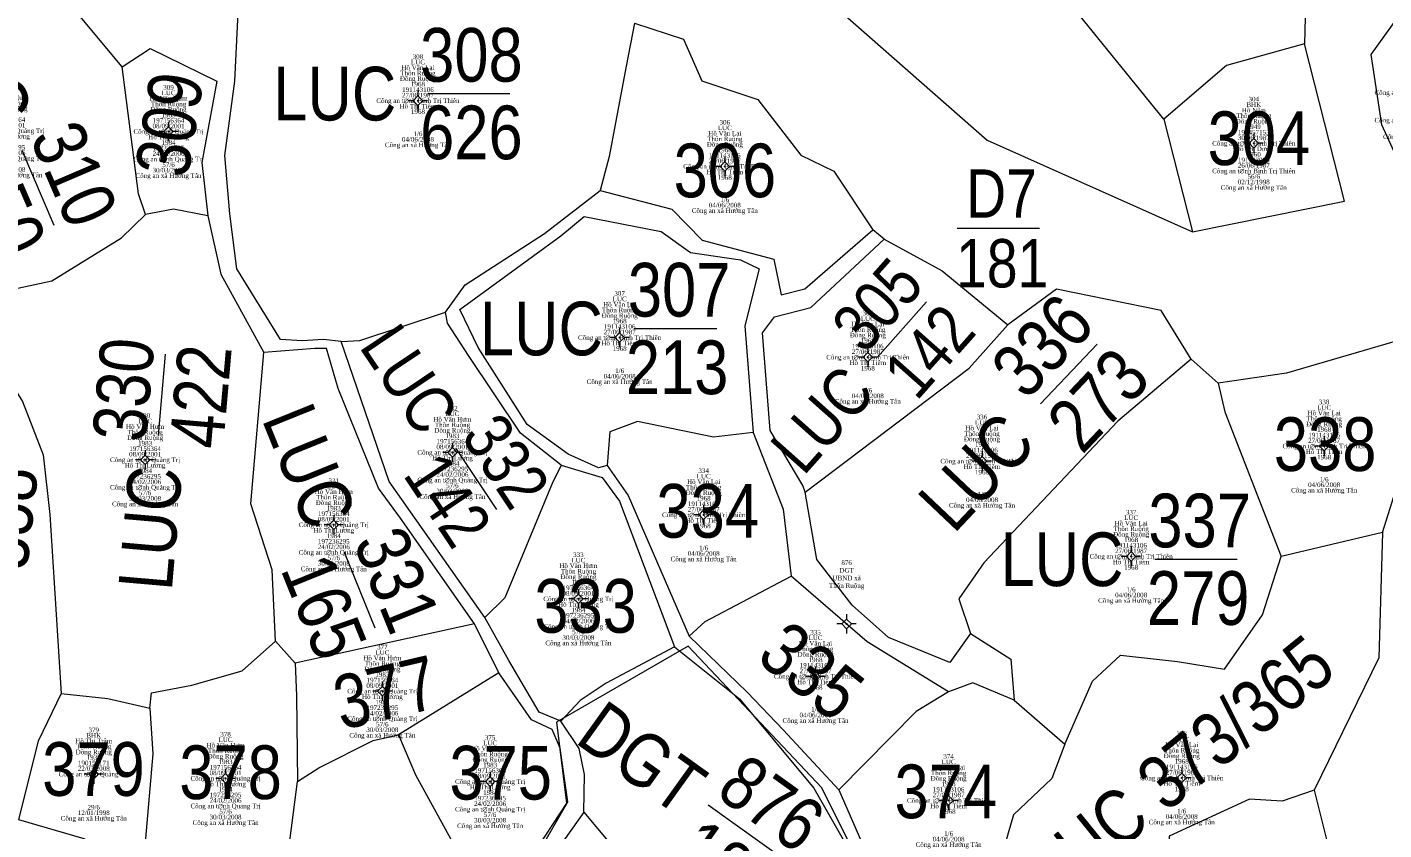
# Model space of a CAD drawing. Header units: metres. Extents: x 545779 to 547235, y 1841259 to 1843294.
# Drawn here: x 546448.3 to 546536.8, y 1842541.4 to 1842593.7 of the extents above; entities that cross this region are included whole.
import ezdxf
from ezdxf.enums import TextEntityAlignment as Align

# ---------------------------------------------------------------- set-up
doc = ezdxf.new("R2010")
doc.units = ezdxf.units.M
doc.header["$MEASUREMENT"] = 0
for name, color, linetype, lineweight in [('Level 1', 7, 'Continuous', 0), ('Level 10', 7, 'Continuous', 0), ('Level 11', 7, 'Continuous', 0), ('Level 13', 7, 'Continuous', 0), ('Level 14', 7, 'Continuous', 0), ('Level 15', 7, 'Continuous', 0), ('Level 23', 7, 'Continuous', 0), ('Level 31', 7, 'Continuous', 0)]:
    doc.layers.add(name, color=color, linetype=linetype, lineweight=lineweight)
doc.styles.add('Style-vnarialNarrowI', font='vnarialNarrowI.shx')
doc.styles.add('Style-Vntimei', font='Vntimei.shx')

# ---------------------------------------------------------------- blocks, each defined once
blk = doc.blocks.new('N_THUA_428')
at = {"layer": 'Level 13', "color": 230, "linetype": 'Continuous', "lineweight": 0, "style": 'Style-vnarialNarrowI'}
blk.add_text('304', height=3.49998, dxfattribs=at).set_placement((0.107401, -0.00001), align=Align.MIDDLE_CENTER)
blk = doc.blocks.new('N_THUA_429')
at = {"layer": 'Level 13', "color": 230, "linetype": 'Continuous', "lineweight": 13, "flags": 128}
blk.add_lwpolyline([(-2.84202, -0.011356), (2.510749, -0.00035)], dxfattribs=at)
at = {"layer": 'Level 13', "color": 230, "linetype": 'Continuous', "lineweight": 0, "style": 'Style-vnarialNarrowI'}
blk.add_text('305', height=3.499943, rotation=0.000029, dxfattribs=at).set_placement((-0.016753, 0.775384), align=Align.CENTER)
blk.add_text('LUC ', height=3.499943, rotation=0.000029, dxfattribs=at).set_placement((-3.76201, -0.00272), align=Align.MIDDLE_RIGHT)
blk.add_text('142', height=3.499943, rotation=0.000029, dxfattribs=at).set_placement((-0.044657, -0.77848), align=Align.TOP_CENTER)
blk = doc.blocks.new('N_THUA_431')
at = {"layer": 'Level 13', "color": 230, "linetype": 'Continuous', "lineweight": 0, "style": 'Style-vnarialNarrowI'}
blk.add_text('306', height=3.49998, dxfattribs=at).set_placement((0.168779, -0.00001), align=Align.MIDDLE_CENTER)
blk = doc.blocks.new('N_THUA_432')
at = {"layer": 'Level 13', "color": 230, "linetype": 'Continuous', "lineweight": 13, "flags": 128}
blk.add_lwpolyline([(-2.84, 0), (2.54, 0)], dxfattribs=at)
at = {"layer": 'Level 13', "color": 230, "linetype": 'Continuous', "lineweight": 0, "style": 'Style-vnarialNarrowI'}
blk.add_text('307', height=3.49998, dxfattribs=at).set_placement((0.089274, 0.78), align=Align.CENTER)
blk.add_text('LUC ', height=3.49998, dxfattribs=at).set_placement((-3.771418, -0.00001), align=Align.MIDDLE_RIGHT)
blk.add_text('213', height=3.49998, dxfattribs=at).set_placement((-0.040515, -0.78002), align=Align.TOP_CENTER)
blk = doc.blocks.new('N_THUA_433')
at = {"layer": 'Level 13', "color": 230, "linetype": 'Continuous', "lineweight": 13, "flags": 128}
blk.add_lwpolyline([(-2.83, 0), (2.53, 0)], dxfattribs=at)
at = {"layer": 'Level 13', "color": 230, "linetype": 'Continuous', "lineweight": 0, "style": 'Style-vnarialNarrowI'}
blk.add_text('308', height=3.49998, dxfattribs=at).set_placement((0.018231, 0.78), align=Align.CENTER)
blk.add_text('LUC ', height=3.49998, dxfattribs=at).set_placement((-3.771418, -0.00001), align=Align.MIDDLE_RIGHT)
blk.add_text('626', height=3.49998, dxfattribs=at).set_placement((0.018779, -0.78002), align=Align.TOP_CENTER)
blk = doc.blocks.new('N_THUA_435')
at = {"layer": 'Level 13', "color": 230, "linetype": 'Continuous', "lineweight": 0, "style": 'Style-vnarialNarrowI'}
blk.add_text('309', height=3.49998, rotation=80.939922, dxfattribs=at).set_placement((0.020909, 0.146151), align=Align.MIDDLE_CENTER)
blk = doc.blocks.new('N_THUA_436')
at = {"layer": 'Level 13', "color": 230, "linetype": 'Continuous', "lineweight": 13, "flags": 128}
blk.add_lwpolyline([(-2.840156, 0.00012), (2.481691, 0.001374)], dxfattribs=at)
at = {"layer": 'Level 13', "color": 230, "linetype": 'Continuous', "lineweight": 0, "style": 'Style-vnarialNarrowI'}
blk.add_text('310', height=3.499858, rotation=359.999904, dxfattribs=at).set_placement((-0.049599, 0.785661), align=Align.CENTER)
blk.add_text('LUC ', height=3.499858, rotation=359.999904, dxfattribs=at).set_placement((-3.777819, 0.004435), align=Align.MIDDLE_RIGHT)
blk.add_text('250', height=3.499858, rotation=359.999904, dxfattribs=at).set_placement((-0.045581, -0.776344), align=Align.TOP_CENTER)
blk = doc.blocks.new('N_THUA_458')
at = {"layer": 'Level 13', "color": 230, "linetype": 'Continuous', "lineweight": 13, "flags": 128}
blk.add_lwpolyline([(-2.83809, 0.005947), (2.474768, 0.003905)], dxfattribs=at)
at = {"layer": 'Level 13', "color": 230, "linetype": 'Continuous', "lineweight": 0, "style": 'Style-vnarialNarrowI'}
blk.add_text('329', height=3.499978, rotation=359.99997, dxfattribs=at).set_placement((-0.034508, 0.78213), align=Align.CENTER)
blk.add_text('LUC ', height=3.499978, rotation=359.99997, dxfattribs=at).set_placement((-3.772698, 0.00115), align=Align.MIDDLE_RIGHT)
blk.add_text('358', height=3.499978, rotation=359.99997, dxfattribs=at).set_placement((-0.010321, -0.773454), align=Align.TOP_CENTER)
blk = doc.blocks.new('N_THUA_459')
at = {"layer": 'Level 13', "color": 230, "linetype": 'Continuous', "lineweight": 13, "flags": 128}
blk.add_lwpolyline([(-2.840156, -0.006562), (2.479778, -0.004763)], dxfattribs=at)
at = {"layer": 'Level 13', "color": 230, "linetype": 'Continuous', "lineweight": 0, "style": 'Style-vnarialNarrowI'}
blk.add_text('330', height=3.499987, rotation=0.000022, dxfattribs=at).set_placement((-0.046147, 0.779056), align=Align.CENTER)
blk.add_text('LUC ', height=3.499987, rotation=0.000022, dxfattribs=at).set_placement((-3.775141, -0.004226), align=Align.MIDDLE_RIGHT)
blk.add_text('422', height=3.499987, rotation=0.000022, dxfattribs=at).set_placement((-0.063871, -0.780137), align=Align.TOP_CENTER)
blk = doc.blocks.new('N_THUA_460')
at = {"layer": 'Level 13', "color": 230, "linetype": 'Continuous', "lineweight": 13, "flags": 128}
blk.add_lwpolyline([(-2.83558, 0.002316), (2.493928, 0.006286)], dxfattribs=at)
at = {"layer": 'Level 13', "color": 230, "linetype": 'Continuous', "lineweight": 0, "style": 'Style-vnarialNarrowI'}
blk.add_text('331', height=3.499925, rotation=0.000106, dxfattribs=at).set_placement((0.125933, 0.783943), align=Align.CENTER)
blk.add_text('LUC ', height=3.499925, rotation=0.000106, dxfattribs=at).set_placement((-3.771823, 0.005432), align=Align.MIDDLE_RIGHT)
blk.add_text('165', height=3.499925, rotation=0.000106, dxfattribs=at).set_placement((-0.028884, -0.777609), align=Align.TOP_CENTER)
blk = doc.blocks.new('N_THUA_461')
at = {"layer": 'Level 13', "color": 230, "linetype": 'Continuous', "lineweight": 13, "flags": 128}
blk.add_lwpolyline([(-2.844384, 0.003886), (2.468416, -0.006454)], dxfattribs=at)
at = {"layer": 'Level 13', "color": 230, "linetype": 'Continuous', "lineweight": 0, "style": 'Style-vnarialNarrowI'}
blk.add_text('332', height=3.499942, rotation=359.999892, dxfattribs=at).set_placement((-0.065026, 0.77828), align=Align.CENTER)
blk.add_text('LUC ', height=3.499942, rotation=359.999892, dxfattribs=at).set_placement((-3.77886, -0.00536), align=Align.MIDDLE_RIGHT)
blk.add_text('142', height=3.499942, rotation=359.999892, dxfattribs=at).set_placement((-0.068855, -0.78497), align=Align.TOP_CENTER)
blk = doc.blocks.new('N_THUA_463')
at = {"layer": 'Level 13', "color": 230, "linetype": 'Continuous', "lineweight": 0, "style": 'Style-vnarialNarrowI'}
blk.add_text('333', height=3.49998, dxfattribs=at).set_placement((0.109485, -0.00001), align=Align.MIDDLE_CENTER)
blk = doc.blocks.new('N_THUA_465')
at = {"layer": 'Level 13', "color": 230, "linetype": 'Continuous', "lineweight": 0, "style": 'Style-vnarialNarrowI'}
blk.add_text('334', height=3.49998, dxfattribs=at).set_placement((0.107401, -0.00001), align=Align.MIDDLE_CENTER)
blk = doc.blocks.new('N_THUA_467')
at = {"layer": 'Level 13', "color": 230, "linetype": 'Continuous', "lineweight": 0, "style": 'Style-vnarialNarrowI'}
blk.add_text('335', height=3.49986, rotation=321.164342, dxfattribs=at).set_placement((0.107097, -0.088357), align=Align.MIDDLE_CENTER)
blk = doc.blocks.new('N_THUA_468')
at = {"layer": 'Level 13', "color": 230, "linetype": 'Continuous', "lineweight": 13, "flags": 128}
blk.add_lwpolyline([(-2.843447, 0.006796), (2.539696, 0.00856)], dxfattribs=at)
at = {"layer": 'Level 13', "color": 230, "linetype": 'Continuous', "lineweight": 0, "style": 'Style-vnarialNarrowI'}
blk.add_text('336', height=3.499988, rotation=0.000016, dxfattribs=at).set_placement((0.003447, 0.789079), align=Align.CENTER)
blk.add_text('LUC ', height=3.499988, rotation=0.000016, dxfattribs=at).set_placement((-3.791673, 0.002995), align=Align.MIDDLE_RIGHT)
blk.add_text('273', height=3.499988, rotation=0.000016, dxfattribs=at).set_placement((-0.054206, -0.776574), align=Align.TOP_CENTER)
blk = doc.blocks.new('N_THUA_469')
at = {"layer": 'Level 13', "color": 230, "linetype": 'Continuous', "lineweight": 13, "flags": 128}
blk.add_lwpolyline([(-2.84, 0), (2.54, 0)], dxfattribs=at)
at = {"layer": 'Level 13', "color": 230, "linetype": 'Continuous', "lineweight": 0, "style": 'Style-vnarialNarrowI'}
blk.add_text('337', height=3.49998, dxfattribs=at).set_placement((0.089274, 0.78), align=Align.CENTER)
blk.add_text('LUC ', height=3.49998, dxfattribs=at).set_placement((-3.771418, -0.00001), align=Align.MIDDLE_RIGHT)
blk.add_text('279', height=3.49998, dxfattribs=at).set_placement((-0.00671, -0.78002), align=Align.TOP_CENTER)
blk = doc.blocks.new('N_THUA_471')
at = {"layer": 'Level 13', "color": 230, "linetype": 'Continuous', "lineweight": 0, "style": 'Style-vnarialNarrowI'}
blk.add_text('338', height=3.49998, dxfattribs=at).set_placement((0.168231, -0.00001), align=Align.MIDDLE_CENTER)
blk = doc.blocks.new('N_THUA_519')
at = {"layer": 'Level 13', "color": 230, "linetype": 'Continuous', "lineweight": 0, "style": 'Style-vnarialNarrowI'}
blk.add_text('LUC 373/365', height=3.499918, rotation=359.999988, dxfattribs=at).set_placement((0.15158, 0.01082), align=Align.MIDDLE_CENTER)
blk = doc.blocks.new('N_THUA_521')
at = {"layer": 'Level 13', "color": 230, "linetype": 'Continuous', "lineweight": 0, "style": 'Style-vnarialNarrowI'}
blk.add_text('374', height=3.49998, dxfattribs=at).set_placement((0.107401, -0.00001), align=Align.MIDDLE_CENTER)
blk = doc.blocks.new('N_THUA_523')
at = {"layer": 'Level 13', "color": 230, "linetype": 'Continuous', "lineweight": 0, "style": 'Style-vnarialNarrowI'}
blk.add_text('375', height=3.49998, dxfattribs=at).set_placement((0.138831, -0.00001), align=Align.MIDDLE_CENTER)
blk = doc.blocks.new('N_THUA_527')
at = {"layer": 'Level 13', "color": 230, "linetype": 'Continuous', "lineweight": 0, "style": 'Style-vnarialNarrowI'}
blk.add_text('377', height=3.49986, rotation=13.101867, dxfattribs=at).set_placement((0.229041, 0.057976), align=Align.MIDDLE_CENTER)
blk = doc.blocks.new('N_THUA_529')
at = {"layer": 'Level 13', "color": 230, "linetype": 'Continuous', "lineweight": 0, "style": 'Style-vnarialNarrowI'}
blk.add_text('378', height=3.49998, dxfattribs=at).set_placement((0.168231, -0.00001), align=Align.MIDDLE_CENTER)
blk = doc.blocks.new('N_THUA_531')
at = {"layer": 'Level 13', "color": 230, "linetype": 'Continuous', "lineweight": 0, "style": 'Style-vnarialNarrowI'}
blk.add_text('379', height=3.49998, dxfattribs=at).set_placement((0.14329, -0.00001), align=Align.MIDDLE_CENTER)
blk = doc.blocks.new('N_THUA_1131')
at = {"layer": 'Level 13', "color": 230, "linetype": 'Continuous', "lineweight": 13, "flags": 128}
blk.add_lwpolyline([(0, 0), (6.299461, -0.000539)], dxfattribs=at)
at = {"layer": 'Level 13', "color": 230, "linetype": 'Continuous', "lineweight": 0, "style": 'Style-vnarialNarrowI'}
blk.add_text('876', height=3.499916, rotation=0.000024, dxfattribs=at).set_placement((3.304808, 0.744812), align=Align.CENTER)
blk.add_text('876', height=3.499916, rotation=0.000024, dxfattribs=at).set_placement((3.304808, 0.744812), align=Align.CENTER)
blk.add_text('DGT ', height=3.499916, rotation=0.000024, dxfattribs=at).set_placement((0.059499, -0.032548), align=Align.MIDDLE_RIGHT)
blk.add_text('181', height=3.499916, rotation=0.000024, dxfattribs=at).set_placement((3.445147, -0.812885), align=Align.TOP_CENTER)
blk = doc.blocks.new('CENTRD')
at = {"layer": 'Level 11', "linetype": 'Continuous', "lineweight": 0}
h = blk.add_hatch(color=3, dxfattribs=at)
edge = h.paths.add_edge_path()
edge.add_arc((-0.0025, 0), 1.500056, 0, 360)
at = {"layer": 'Level 11', "color": 3, "linetype": 'Continuous', "lineweight": 0}
for p, q in [((-6.200231, 0), (-12.600469, 0)), ((0, 6.200231), (-6.200231, 0)), ((-6.200231, 0), (0, -6.200231)), ((0, 12.600469), (0, 6.200231)), ((6.200231, 0), (0, 6.200231)), ((0, -6.200231), (6.200231, 0)), ((12.400462, 0), (6.200231, 0)), ((0, -6.200231), (0, -12.600469))]:
    blk.add_line(p, q, dxfattribs=at)

msp = doc.modelspace()

# ---------------------------------------------------------------- linework, layer by layer
at = {"layer": 'Level 1', "color": 1, "linetype": 'Continuous', "lineweight": 0, "flags": 128}
msp.add_lwpolyline([(546513.38, 1842524.88), (546505.55, 1842533.24), (546500.11, 1842544.13), (546491.38, 1842553.37), (546482.81, 1842548.42), (546483.46, 1842543.14), (546479.34, 1842536.87), (546478.68, 1842530.11), (546464.51, 1842534.89), (546464.18, 1842531.93), (546474.73, 1842508.67), (546481.16, 1842511.97), (546482.15, 1842512.63), (546505.22, 1842493.33), (546514.78, 1842524.67), (546505.39, 1842533.74)], dxfattribs=at)
at = {"layer": 'Level 10', "color": 7, "linetype": 'Continuous', "lineweight": 0, "flags": 128}
for points in [[(546522.42, 1842587.74), (546508.94, 1842604.38), (546508.01, 1842627.11)], [(546468.75, 1842573.24), (546467.59, 1842573.37), (546466.2, 1842573.29), (546464.8, 1842573.37), (546461.94, 1842577.98), (546461.49, 1842581.58), (546461.16, 1842585.37), (546461.82, 1842590.22), (546462.04, 1842594.67), (546461.42, 1842597.24)], [(546454.47, 1842591.15), (546451.4, 1842594.84), (546449.04, 1842596.28)], [(546487.89, 1842594.01), (546487.34, 1842591.19), (546486.24, 1842585.32), (546485.65, 1842583.1)], [(546454.47, 1842591.15), (546456.3, 1842592.35), (546460.65, 1842590.23), (546459.66, 1842584.91), (546460.06, 1842581.44)], [(546531.59, 1842592.66), (546526.52, 1842591.24), (546522.42, 1842587.74)], [(546455.99, 1842581.53), (546455.54, 1842582.88), (546454.47, 1842591.15)], [(546522.42, 1842587.74), (546524.3, 1842580.39)], [(546475.55, 1842575.16), (546476.85, 1842576.93), (546482.02, 1842580.28), (546485.65, 1842583.1)], [(546485.65, 1842583.1), (546490.33, 1842581.88), (546492.3, 1842579.85), (546496.98, 1842578.62), (546497.45, 1842576.28), (546499.01, 1842576.68), (546503.44, 1842580.53)], [(546445.92, 1842576.35), (546449.88, 1842577.21), (546454.41, 1842580.01), (546455.99, 1842581.53)], [(546460.06, 1842581.44), (546457.81, 1842581.87), (546455.99, 1842581.53)], [(546460.06, 1842581.44), (546460.91, 1842577.64), (546463.71, 1842572.52)], [(546486.11, 1842565.15), (546485.55, 1842565.01), (546483.57, 1842565.9), (546480.88, 1842567.84), (546477.69, 1842572.85), (546476.5, 1842575.32), (546483.08, 1842580.13), (546484.61, 1842581.4), (546489.62, 1842580.42), (546491.55, 1842579.05), (546494.81, 1842578.56), (546496.03, 1842577.98), (546495.08, 1842574.27), (546495.64, 1842567.31)], [(546499.03, 1842563.42), (546498.87, 1842563.85), (546496.75, 1842567.44), (546496.23, 1842573.8), (546497.02, 1842574.86), (546499.4, 1842575.45), (546504.17, 1842579.92)], [(546445.21, 1842575.47), (546446.13, 1842572.24), (546447.97, 1842569.34), (546449.32, 1842565.86), (546449.74, 1842561.96), (546450.48, 1842550.29)], [(546468.75, 1842573.24), (546469.96, 1842573.3), (546475.55, 1842575.16)], [(546483.1, 1842565.18), (546480.45, 1842567.27), (546477.06, 1842572.34), (546475.69, 1842574.44), (546475.55, 1842575.16)], [(546499.03, 1842563.42), (546509.72, 1842571.5), (546512.24, 1842574.34)], [(546478.12, 1842555.25), (546471.89, 1842564.12), (546468.75, 1842573.24)], [(546464.47, 1842553.7), (546464.25, 1842558.35), (546462.85, 1842562.65), (546463.71, 1842572.52)], [(546477.45, 1842554.83), (546472.62, 1842561.71), (546471.19, 1842563.67), (546468.56, 1842570.18), (546467.79, 1842572.78), (546467.04, 1842572.78), (546463.71, 1842572.52)], [(546524.21, 1842572.09), (546519.43, 1842568.04), (546510.69, 1842558.81), (546509.05, 1842556.47), (546509.8, 1842554.2)], [(546525.96, 1842570.53), (546526.4, 1842568.65), (546530.07, 1842559.22)], [(546495.64, 1842567.31), (546493.05, 1842567), (546488.08, 1842568.02), (546486.29, 1842567.36), (546486.11, 1842565.15)], [(546495.64, 1842567.31), (546497.59, 1842562.31), (546498.12, 1842557.94)], [(546483.1, 1842565.18), (546482.51, 1842563.98), (546479.42, 1842556.52), (546478.12, 1842555.25)], [(546483.1, 1842565.18), (546485.79, 1842564.37), (546486.92, 1842562.82), (546490.49, 1842553.33)], [(546486.11, 1842565.15), (546487.47, 1842563.2), (546491.45, 1842554.03)], [(546509.8, 1842554.2), (546508.46, 1842552.3), (546504.45, 1842553.94), (546502.1, 1842556.05), (546499.78, 1842559.02), (546499.03, 1842563.42)], [(546536.69, 1842560.79), (546530.07, 1842559.22)], [(546515.97, 1842546.98), (546517.76, 1842551.09), (546519.59, 1842552.78), (546523.31, 1842552.38), (546526.38, 1842551.87), (546528.85, 1842555.41), (546530.07, 1842559.22)], [(546491.45, 1842554.03), (546492.51, 1842554.98), (546498.12, 1842557.94)], [(546508.37, 1842550.4), (546503.07, 1842553.65), (546498.12, 1842557.94)], [(546477.45, 1842554.83), (546465.75, 1842552.26)], [(546479.04, 1842551.64), (546477.45, 1842554.83)], [(546483.08, 1842548.47), (546481.66, 1842549.07), (546479.7, 1842552.43), (546478.12, 1842555.25)], [(546491.45, 1842554.03), (546495.23, 1842550.38), (546497.62, 1842547.89), (546501.23, 1842544.01)], [(546509.8, 1842554.2), (546512.44, 1842552.53), (546512.65, 1842549.84)], [(546456.27, 1842549.32), (546456.37, 1842550.32), (546459.01, 1842550.82), (546462.29, 1842551.77), (546464.47, 1842553.7)], [(546464.47, 1842553.7), (546465.75, 1842552.26)], [(546490.49, 1842553.33), (546486.04, 1842550.95), (546484.34, 1842549.82), (546483.08, 1842548.47)], [(546490.49, 1842553.33), (546494.75, 1842549.94), (546499.59, 1842544.11), (546502.81, 1842538.47), (546505.94, 1842533.26)], [(546465.75, 1842552.26), (546465.83, 1842550.13), (546465.91, 1842544.54)], [(546479.04, 1842551.64), (546472.49, 1842547.58)], [(546479.05, 1842536.45), (546481.5, 1842539.67), (546483.53, 1842543.21), (546483.05, 1842546.71), (546482.51, 1842547.94), (546481.16, 1842548.57), (546479.04, 1842551.64)], [(546450.48, 1842550.29), (546448.99, 1842547.18), (546447.71, 1842542.07)], [(546450.48, 1842550.29), (546453.52, 1842549.95), (546456.27, 1842549.32)], [(546508.37, 1842550.4), (546506.26, 1842549.11), (546501.23, 1842544.01)], [(546512.65, 1842549.84), (546509.96, 1842550.98), (546508.37, 1842550.4)], [(546512.65, 1842549.84), (546515.97, 1842546.98)], [(546456.27, 1842549.32), (546456.46, 1842546.36), (546455.84, 1842539.07)], [(546484.58, 1842542.55), (546484.63, 1842545), (546484.27, 1842546.7), (546483.08, 1842548.47)], [(546465.91, 1842544.54), (546467.3, 1842545.43), (546470.85, 1842547.22), (546472.49, 1842547.58)], [(546472.49, 1842547.58), (546473.6, 1842544.99), (546477.36, 1842538.14), (546479.05, 1842536.45)], [(546515.97, 1842546.98), (546515.12, 1842544.75), (546512.62, 1842542.37), (546511.41, 1842538.26), (546510.3, 1842535.98)], [(546463.35, 1842536.6), (546465.14, 1842538.65), (546465.91, 1842544.54)], [(546501.23, 1842544.01), (546503.43, 1842538.91), (546505.8, 1842534.75), (546510.3, 1842535.98)], [(546532.24, 1842543.98), (546530.15, 1842543.27), (546528.01, 1842543.39), (546522.76, 1842540.97), (546522.71, 1842535.22), (546524.63, 1842528.75)], [(546484.58, 1842542.55), (546482.41, 1842539.47), (546480.42, 1842536.44), (546480.08, 1842530.2), (546480.67, 1842526.3), (546481.27, 1842520.98), (546481.52, 1842516.76), (546481.59, 1842513.07), (546485.4, 1842510.62), (546487.27, 1842508.88), (546490.6, 1842506.44), (546494.41, 1842502.88), (546496.06, 1842501.08), (546498.42, 1842499.24), (546502.83, 1842496.14), (546505.9, 1842494.8)], [(546484.58, 1842542.55), (546486.26, 1842540.54), (546491.04, 1842535.39), (546496, 1842529.06), (546497.36, 1842526.26), (546496.08, 1842524.86), (546493, 1842522.74), (546490.96, 1842521.54), (546494.92, 1842517.42), (546504.75, 1842508.85), (546508.56, 1842505.95)], [(546447.71, 1842542.07), (546451.96, 1842540.82), (546455.84, 1842539.07)]]:
    msp.add_lwpolyline(points, dxfattribs=at)
at = {"layer": 'Level 14', "color": 2, "linetype": 'Continuous', "lineweight": 13, "flags": 128}
msp.add_lwpolyline([(546508.93, 1842580.63), (546514.31, 1842580.63)], dxfattribs=at)
at = {"layer": 'Level 23', "color": 12, "linetype": 'Continuous', "lineweight": 0, "flags": 128}
for points in [[(546468.75, 1842573.24), (546467.59, 1842573.37), (546466.2, 1842573.29), (546464.8, 1842573.37), (546461.94, 1842577.98), (546461.49, 1842581.58), (546461.16, 1842585.37), (546461.82, 1842590.22), (546462.04, 1842594.67), (546461.42, 1842597.24)], [(546454.47, 1842591.15), (546451.4, 1842594.84), (546449.04, 1842596.28)], [(546454.47, 1842591.15), (546456.3, 1842592.35), (546460.65, 1842590.23), (546459.66, 1842584.91), (546460.06, 1842581.44)], [(546475.55, 1842575.16), (546476.85, 1842576.93), (546482.02, 1842580.28), (546485.65, 1842583.1)], [(546485.65, 1842583.1), (546490.33, 1842581.88), (546492.3, 1842579.85), (546496.98, 1842578.62), (546497.45, 1842576.28), (546499.01, 1842576.68), (546503.44, 1842580.53)], [(546460.06, 1842581.44), (546460.91, 1842577.64), (546463.71, 1842572.52)], [(546486.11, 1842565.15), (546485.55, 1842565.01), (546483.57, 1842565.9), (546480.88, 1842567.84), (546477.69, 1842572.85), (546476.5, 1842575.32), (546483.08, 1842580.13), (546484.61, 1842581.4), (546489.62, 1842580.42), (546491.55, 1842579.05), (546494.81, 1842578.56), (546496.03, 1842577.98), (546495.08, 1842574.27), (546495.64, 1842567.31)], [(546504.17, 1842579.92), (546503.44, 1842580.53)], [(546499.03, 1842563.42), (546498.87, 1842563.85), (546496.75, 1842567.44), (546496.23, 1842573.8), (546497.02, 1842574.86), (546499.4, 1842575.45), (546504.17, 1842579.92)], [(546483.1, 1842565.18), (546480.45, 1842567.27), (546477.06, 1842572.34), (546475.69, 1842574.44), (546475.55, 1842575.16)], [(546478.12, 1842555.25), (546471.89, 1842564.12), (546468.75, 1842573.24)], [(546477.45, 1842554.83), (546472.62, 1842561.71), (546471.19, 1842563.67), (546468.56, 1842570.18), (546467.79, 1842572.78), (546467.04, 1842572.78), (546463.71, 1842572.52)], [(546495.64, 1842567.31), (546497.59, 1842562.31), (546498.12, 1842557.94)], [(546483.1, 1842565.18), (546485.79, 1842564.37), (546486.92, 1842562.82), (546490.49, 1842553.33)], [(546486.11, 1842565.15), (546487.47, 1842563.2), (546491.45, 1842554.03)], [(546509.8, 1842554.2), (546508.46, 1842552.3), (546504.45, 1842553.94), (546502.1, 1842556.05), (546499.78, 1842559.02), (546499.03, 1842563.42)], [(546508.37, 1842550.4), (546503.07, 1842553.65), (546498.12, 1842557.94)], [(546479.04, 1842551.64), (546477.45, 1842554.83)], [(546483.08, 1842548.47), (546481.66, 1842549.07), (546479.7, 1842552.43), (546478.12, 1842555.25)], [(546491.45, 1842554.03), (546495.23, 1842550.38), (546497.62, 1842547.89), (546501.23, 1842544.01)], [(546509.8, 1842554.2), (546512.44, 1842552.53), (546512.65, 1842549.84)], [(546490.49, 1842553.33), (546494.75, 1842549.94), (546499.59, 1842544.11), (546502.81, 1842538.47), (546505.94, 1842533.26)], [(546479.05, 1842536.45), (546481.5, 1842539.67), (546483.53, 1842543.21), (546483.05, 1842546.71), (546482.51, 1842547.94), (546481.16, 1842548.57), (546479.04, 1842551.64)], [(546512.65, 1842549.84), (546509.96, 1842550.98), (546508.37, 1842550.4)], [(546484.58, 1842542.55), (546484.63, 1842545), (546484.27, 1842546.7), (546483.08, 1842548.47)], [(546501.23, 1842544.01), (546503.43, 1842538.91), (546505.8, 1842534.75), (546510.3, 1842535.98)], [(546484.58, 1842542.55), (546482.41, 1842539.47), (546480.42, 1842536.44), (546480.08, 1842530.2), (546480.67, 1842526.3), (546481.27, 1842520.98), (546481.52, 1842516.76), (546481.59, 1842513.07), (546485.4, 1842510.62), (546487.27, 1842508.88), (546490.6, 1842506.44), (546494.41, 1842502.88), (546496.06, 1842501.08), (546498.42, 1842499.24), (546502.83, 1842496.14), (546505.9, 1842494.8)], [(546447.71, 1842542.07), (546451.96, 1842540.82), (546455.84, 1842539.07)]]:
    msp.add_lwpolyline(points, dxfattribs=at)
at = {"layer": 'Level 31', "color": 4, "linetype": 'Continuous', "lineweight": 0, "flags": 128}
for points in [[(546431.35, 1842698.65), (546437.06, 1842696.51), (546441.81, 1842692.49), (546447.48, 1842683.52), (546450.41, 1842679.59), (546454.79, 1842676.11), (546458.08, 1842673), (546459.91, 1842668.79), (546459.14, 1842666.37), (546454.39, 1842660.07), (546449.5, 1842654.79), (546445.39, 1842648.49), (546446.37, 1842645.11), (546449.28, 1842642.98), (546466.12, 1842633.27), (546477.04, 1842624.88), (546490.16, 1842613.74), (546497.88, 1842597.84), (546510.89, 1842586.37), (546524.3, 1842580.39)], [(546542.51, 1842632.21), (546537.76, 1842623.6), (546532.07, 1842611.55), (546531.59, 1842592.66)], [(546541.37, 1842585.31), (546539.65, 1842584.35), (546538.14, 1842584.09), (546536.65, 1842587.37), (546535.94, 1842591.96), (546538.12, 1842594.98)], [(546487.89, 1842594.01), (546491.08, 1842592.97), (546492.29, 1842590.25), (546495.94, 1842589.03), (546498.73, 1842585.39), (546500.89, 1842584.36), (546503.44, 1842580.53)], [(546524.3, 1842580.39), (546534.21, 1842582.4), (546531.59, 1842592.66)], [(546504.17, 1842579.92), (546503.44, 1842580.53)], [(546504.17, 1842579.92), (546507.96, 1842577.86), (546512.24, 1842574.34)], [(546524.21, 1842572.09), (546522.24, 1842575.27), (546515.43, 1842576.65), (546512.24, 1842574.34)], [(546536.69, 1842560.79), (546538.82, 1842567.55), (546537.42, 1842573.22), (546530.43, 1842571.17), (546525.96, 1842570.53)], [(546525.96, 1842570.53), (546524.21, 1842572.09)], [(546536.69, 1842560.79), (546536.44, 1842552.62), (546532.24, 1842543.98)], [(546532.24, 1842543.98), (546533.63, 1842538.41), (546534.35, 1842535.51), (546535.76, 1842534.73), (546535.86, 1842532.76), (546533.55, 1842531.84)]]:
    msp.add_lwpolyline(points, dxfattribs=at)

# ---------------------------------------------------------------- block references
at = {"layer": 'Level 11', "color": 3, "linetype": 'Continuous', "lineweight": 0, "xscale": 0.049998, "yscale": 0.049998, "zscale": 0.049998}
for p in [(546473.76, 1842588.95), (546457.49, 1842586.94), (546528.29, 1842586.17), (546493.78, 1842584.66), (546486.92, 1842573.5), (546503.11, 1842572.22), (546532.88, 1842566.42), (546455.96, 1842565.53), (546476.01, 1842566.01), (546510.56, 1842565.44), (546468.27, 1842561.29), (546492.4, 1842561.94), (546520.29, 1842559.23), (546484.23, 1842556.46), (546501.73, 1842554.82), (546499.7, 1842551.4), (546471.44, 1842550.44), (546452.61, 1842545.03), (546461.21, 1842544.75), (546478.47, 1842544.54), (546523.59, 1842544.78), (546508.38, 1842543.31)]:
    msp.add_blockref('CENTRD', p, dxfattribs=at)
at = {"layer": 'Level 13', "color": 230, "linetype": 'Continuous', "lineweight": 0}
for name, p, xscale, yscale, zscale, rotation in [('N_THUA_436', (546449.03, 1842583.12), 1.000001, 1.000001, 1.000001, 293.227493), ('N_THUA_429', (546505.44, 1842574.15), 0.899997, 0.899997, 0.899997, 48.41656), ('N_THUA_468', (546516.33, 1842571.23), 0.999998, 0.999998, 0.999998, 46.56192), ('N_THUA_461', (546477.65, 1842564.13), 0.899998, 0.899998, 0.899998, 303.768342), ('N_THUA_459', (546457.07, 1842569.94), 0.999998, 0.999998, 0.999998, 85.020217), ('N_THUA_460', (546470, 1842556.87), 0.999999, 0.999999, 0.999999, 291.9983), ('N_THUA_458', (546444.37, 1842562.04), 1.000001, 1.000001, 1.000001, 83.646108), ('N_THUA_519', (546523.43, 1842545.42), 1.000001, 1.000001, 1.000001, 38.953193), ('N_THUA_1131', (546492.7, 1842543.03), 1.000001, 1.000001, 1.000001, 324.372067)]:
    msp.add_blockref(name, p, dxfattribs=dict(at, xscale=xscale, yscale=yscale, zscale=zscale, rotation=rotation))
for name, p in [('N_THUA_433', (546477.23, 1842589.41)), ('N_THUA_435', (546457.52, 1842587.27)), ('N_THUA_428', (546528.52, 1842586.5)), ('N_THUA_431', (546493.62, 1842584.4)), ('N_THUA_432', (546490.71, 1842574.09)), ('N_THUA_471', (546532.78, 1842566.55)), ('N_THUA_465', (546492.56, 1842562.2)), ('N_THUA_469', (546524.67, 1842559.04)), ('N_THUA_463', (546484.59, 1842556)), ('N_THUA_467', (546499.34, 1842551.85)), ('N_THUA_527', (546471.41, 1842550.3)), ('N_THUA_531', (546452.45, 1842545.36)), ('N_THUA_529', (546461.37, 1842545.15)), ('N_THUA_523', (546479.02, 1842545.12)), ('N_THUA_521', (546508.09, 1842543.9))]:
    msp.add_blockref(name, p, dxfattribs=at)

# ---------------------------------------------------------------- texts
at = {"layer": 'Level 14', "color": 2, "linetype": 'Continuous', "lineweight": 0, "style": 'Style-vnarialNarrowI'}
msp.add_text('D7', height=3.15, dxfattribs=at).set_placement((546511.832, 1842581.32), align=Align.CENTER)
msp.add_text('181', height=3.15, dxfattribs=at).set_placement((546511.879, 1842579.92), align=Align.TOP_CENTER)
at = {"layer": 'Level 15', "color": 3, "linetype": 'Continuous', "lineweight": 0, "char_height": 0.3, "attachment_point": 5, "line_spacing_factor": 0.72, "style": 'Style-Vntimei'}
for s, insert in [('308\\PLUC\\PHå V¨n L¹i\\PTh«n Ruéng\\P§ång Ruéng\\P1968\\P191143106\\P27/06/1987\\PC«ng an t∅nh B×nh TrÞ Thiªn\\PHå ThÞ Tiªm\\P1968\\P \\P \\P \\P1/6\\P04/06/2008\\PC«ng an x· H\xadíng T©n\\P', (546473.76, 1842588.9)), ('303\\PLUC\\PHå N©m\\PTh«n Ruéng\\P§ång Ruéng\\P1949\\P190457153\\P30/06/1987\\PC«ng an t∅nh B×nh TrÞ Thiªn\\PHå ThÞ D¬ng\\P1960\\P191143063\\P26/06/1987\\PC«ng an t∅nh B×nh TrÞ Thiªn\\P56/6\\P02/12/1998\\PC«ng an x· H\xadíng T©n\\P', (546538.88, 1842589.43)), ('310\\PLUC\\PHå V¨n H\xadm\\PTh«n Ruéng\\P§ång Ruéng\\P1983\\P197156364\\P08/09/2001\\PC«ng an t∅nh Qu¶ng TrÞ\\PHå ThÞ L\xad¬ng\\P1984\\P197236295\\P24/02/2006\\PC«ng an t∅nh Qu¶ng TrÞ\\P57/6\\P30/03/2008\\PC«ng an x· H\xadíng T©n\\P', (546447.11, 1842586.94)), ('309\\PLUC\\PHå V¨n H\xadm\\PTh«n Ruéng\\P§ång Ruéng\\P1983\\P197156364\\P08/09/2001\\PC«ng an t∅nh Qu¶ng TrÞ\\PHå ThÞ L\xad¬ng\\P1984\\P197236295\\P24/02/2006\\PC«ng an t∅nh Qu¶ng TrÞ\\P57/6\\P30/03/2008\\PC«ng an x· H\xadíng T©n\\P', (546457.49, 1842586.89)), ('304\\PBHK\\PHå N©m\\PTh«n Ruéng\\P§ång Ruéng\\P1949\\P190457153\\P30/06/1987\\PC«ng an t∅nh B×nh TrÞ Thiªn\\PHå ThÞ D¬ng\\P1960\\P191143063\\P26/06/1987\\PC«ng an t∅nh B×nh TrÞ Thiªn\\P56/6\\P02/12/1998\\PC«ng an x· H\xadíng T©n\\P', (546528.29, 1842586.12)), ('306\\PLUC\\PHå V¨n L¹i\\PTh«n Ruéng\\P§ång Ruéng\\P1968\\P191143106\\P27/06/1987\\PC«ng an t∅nh B×nh TrÞ Thiªn\\PHå ThÞ Tiªm\\P1968\\P \\P \\P \\P1/6\\P04/06/2008\\PC«ng an x· H\xadíng T©n\\P', (546493.78, 1842584.61)), ('307\\PLUC\\PHå V¨n L¹i\\PTh«n Ruéng\\P§ång Ruéng\\P1968\\P191143106\\P27/06/1987\\PC«ng an t∅nh B×nh TrÞ Thiªn\\PHå ThÞ Tiªm\\P1968\\P \\P \\P \\P1/6\\P04/06/2008\\PC«ng an x· H\xadíng T©n\\P', (546486.92, 1842573.45)), ('305\\PLUC\\PHå V¨n L¹i\\PTh«n Ruéng\\P§ång Ruéng\\P1968\\P191143106\\P27/06/1987\\PC«ng an t∅nh B×nh TrÞ Thiªn\\PHå ThÞ Tiªm\\P1968\\P \\P \\P \\P1/6\\P04/06/2008\\PC«ng an x· H\xadíng T©n\\P', (546503.11, 1842572.17)), ('332\\PLUC\\PHå V¨n H\xadm\\PTh«n Ruéng\\P§ång Ruéng\\P1983\\P197156364\\P08/09/2001\\PC«ng an t∅nh Qu¶ng TrÞ\\PHå ThÞ L\xad¬ng\\P1984\\P197236295\\P24/02/2006\\PC«ng an t∅nh Qu¶ng TrÞ\\P57/6\\P30/03/2008\\PC«ng an x· H\xadíng T©n\\P', (546476.01, 1842565.96)), ('338\\PLUC\\PHå V¨n L¹i\\PTh«n Ruéng\\P§ång Ruéng\\P1968\\P191143106\\P27/06/1987\\PC«ng an t∅nh B×nh TrÞ Thiªn\\PHå ThÞ Tiªm\\P1968\\P \\P \\P \\P1/6\\P04/06/2008\\PC«ng an x· H\xadíng T©n\\P', (546532.88, 1842566.37)), ('330\\PLUC\\PHå V¨n H\xadm\\PTh«n Ruéng\\P§ång Ruéng\\P1983\\P197156364\\P08/09/2001\\PC«ng an t∅nh Qu¶ng TrÞ\\PHå ThÞ L\xad¬ng\\P1984\\P197236295\\P24/02/2006\\PC«ng an t∅nh Qu¶ng TrÞ\\P57/6\\P30/03/2008\\PC«ng an x· H\xadíng T©n\\P', (546455.96, 1842565.48)), ('336\\PLUC\\PHå V¨n L¹i\\PTh«n Ruéng\\P§ång Ruéng\\P1968\\P191143106\\P27/06/1987\\PC«ng an t∅nh B×nh TrÞ Thiªn\\PHå ThÞ Tiªm\\P1968\\P \\P \\P \\P1/6\\P04/06/2008\\PC«ng an x· H\xadíng T©n\\P', (546510.56, 1842565.39)), ('334\\PLUC\\PHå V¨n L¹i\\PTh«n Ruéng\\P§ång Ruéng\\P1968\\P191143106\\P27/06/1987\\PC«ng an t∅nh B×nh TrÞ Thiªn\\PHå ThÞ Tiªm\\P1968\\P \\P \\P \\P1/6\\P04/06/2008\\PC«ng an x· H\xadíng T©n\\P', (546492.4, 1842561.89)), ('331\\PLUC\\PHå V¨n H\xadm\\PTh«n Ruéng\\P§ång Ruéng\\P1983\\P197156364\\P08/09/2001\\PC«ng an t∅nh Qu¶ng TrÞ\\PHå ThÞ L\xad¬ng\\P1984\\P197236295\\P24/02/2006\\PC«ng an t∅nh Qu¶ng TrÞ\\P57/6\\P30/03/2008\\PC«ng an x· H\xadíng T©n\\P', (546468.27, 1842561.24)), ('337\\PLUC\\PHå V¨n L¹i\\PTh«n Ruéng\\P§ång Ruéng\\P1968\\P191143106\\P27/06/1987\\PC«ng an t∅nh B×nh TrÞ Thiªn\\PHå ThÞ Tiªm\\P1968\\P \\P \\P \\P1/6\\P04/06/2008\\PC«ng an x· H\xadíng T©n\\P', (546520.29, 1842559.18)), ('333\\PLUC\\PHå V¨n H\xadm\\PTh«n Ruéng\\P§ång Ruéng\\P1983\\P197156364\\P08/09/2001\\PC«ng an t∅nh Qu¶ng TrÞ\\PHå ThÞ L\xad¬ng\\P1984\\P197236295\\P24/02/2006\\PC«ng an t∅nh Qu¶ng TrÞ\\P57/6\\P30/03/2008\\PC«ng an x· H\xadíng T©n\\P', (546484.23, 1842556.41)), ('335\\PLUC\\PHå V¨n L¹i\\PTh«n Ruéng\\P§ång Ruéng\\P1968\\P191143106\\P27/06/1987\\PC«ng an t∅nh B×nh TrÞ Thiªn\\PHå ThÞ Tiªm\\P1968\\P \\P \\P \\P1/6\\P04/06/2008\\PC«ng an x· H\xadíng T©n\\P', (546499.7, 1842551.35)), ('377\\PLUC\\PHå V¨n H\xadm\\PTh«n Ruéng\\P§ång Ruéng\\P1983\\P197156364\\P08/09/2001\\PC«ng an t∅nh Qu¶ng TrÞ\\PHå ThÞ L\xad¬ng\\P1984\\P197236295\\P24/02/2006\\PC«ng an t∅nh Qu¶ng TrÞ\\P57/6\\P30/03/2008\\PC«ng an x· H\xadíng T©n\\P', (546471.44, 1842550.39)), ('379\\PBHK\\PHå ThÞ TrÇm\\PTh«n Ruéng\\P§ång Ruéng\\P1939\\P190157171\\P22/03/2008\\PC«ng an t∅nh Qu¶ng TrÞ\\P \\P \\P \\P \\P \\P29/6\\P12/01/1998\\PC«ng an x· H\xadíng T©n\\P', (546452.61, 1842544.98)), ('378\\PLUC\\PHå V¨n H\xadm\\PTh«n Ruéng\\P§ång Ruéng\\P1983\\P197156364\\P08/09/2001\\PC«ng an t∅nh Qu¶ng TrÞ\\PHå ThÞ L\xad¬ng\\P1984\\P197236295\\P24/02/2006\\PC«ng an t∅nh Qu¶ng TrÞ\\P57/6\\P30/03/2008\\PC«ng an x· H\xadíng T©n\\P', (546461.21, 1842544.7)), ('375\\PLUC\\PHå V¨n H\xadm\\PTh«n Ruéng\\P§ång Ruéng\\P1983\\P197156364\\P08/09/2001\\PC«ng an t∅nh Qu¶ng TrÞ\\PHå ThÞ L\xad¬ng\\P1984\\P197236295\\P24/02/2006\\PC«ng an t∅nh Qu¶ng TrÞ\\P57/6\\P30/03/2008\\PC«ng an x· H\xadíng T©n\\P', (546478.47, 1842544.49)), ('373\\PLUC\\PHå V¨n L¹i\\PTh«n Ruéng\\P§ång Ruéng\\P1968\\P191143106\\P27/06/1987\\PC«ng an t∅nh B×nh TrÞ Thiªn\\PHå ThÞ Tiªm\\P1968\\P \\P \\P \\P1/6\\P04/06/2008\\PC«ng an x· H\xadíng T©n\\P', (546523.59, 1842544.73)), ('374\\PLUC\\PHå V¨n L¹i\\PTh«n Ruéng\\P§ång Ruéng\\P1968\\P191143106\\P27/06/1987\\PC«ng an t∅nh B×nh TrÞ Thiªn\\PHå ThÞ Tiªm\\P1968\\P \\P \\P \\P1/6\\P04/06/2008\\PC«ng an x· H\xadíng T©n\\P', (546508.38, 1842543.26))]:
    msp.add_mtext(s, dxfattribs=dict(at, insert=insert))
at = {"layer": 'Level 15', "color": 3, "linetype": 'Continuous', "lineweight": 0, "insert": (546501.73, 1842554.77), "char_height": 0.3, "attachment_point": 5, "style": 'Style-Vntimei'}
msp.add_mtext('876\\PDGT\\PUBND x·\\PTh«n Ruéng\\P \\P \\P \\P \\P \\P \\P \\P \\P \\P \\P \\P \\P \\P', dxfattribs=at)

doc.saveas('drawing.dxf')
